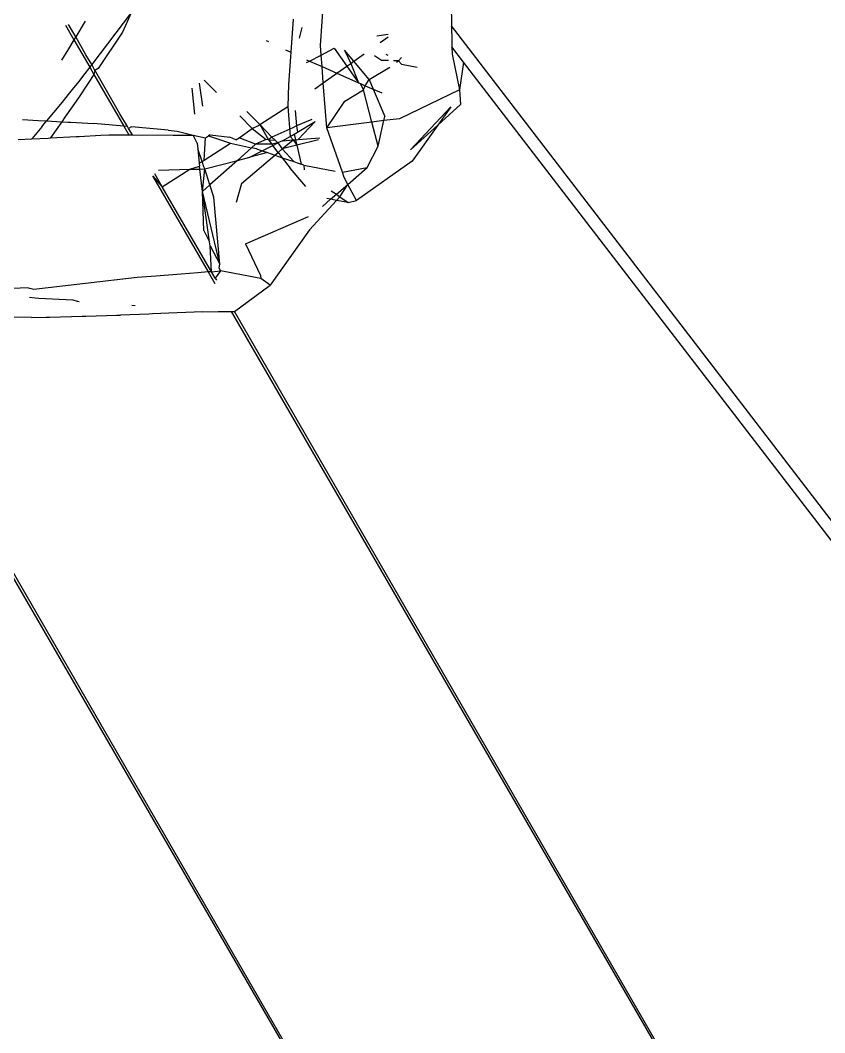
# Model space of a CAD drawing. Header units: inches. Extents: x 3324238 to 135265466, y -1036581 to 20094598.
# Drawn here: x 3354735.97 to 3354736.474, y -519089.639 to -519089.004 of the extents above; entities that cross this region are included whole.
import ezdxf

# ---------------------------------------------------------------- set-up
doc = ezdxf.new("R2010")
doc.units = ezdxf.units.IN
doc.header["$MEASUREMENT"] = 0

msp = doc.modelspace()

# ---------------------------------------------------------------- linework, layer by layer
for p, q in [((3354736.15814, -519089.01977, 0.00267), (3354736.16157, -519088.97334, 0.00267)), ((3354736.24023, -519088.9932, 0.00267), (3354736.24044, -519089.00752, 0.00267)), ((3354736.03971, -519088.99891, 0.00267), (3354736.01482, -519089.03168, 0.00267)), ((3354736.03971, -519088.99891, 0.00267), (3354736.03402, -519089.01134, 0.00267)), ((3354735.99836, -519089.00698, 0.00267), (3354736.00367, -519089.01617, 0.00267)), ((3354736.00479, -519089.01433, 0.00267), (3354736.00033, -519089.0066, 0.00267)), ((3354736.01069, -519089.00458, 0.00267), (3354736.00479, -519089.01433, 0.00267)), ((3354736.14112, -519089.00326, 0.00267), (3354736.13962, -519089.02399, 0.00267)), ((3354736.03402, -519089.01134, 0.00267), (3354736.01881, -519089.03407, 0.00267)), ((3354736.14646, -519089.00843, 0.00267), (3354736.14479, -519089.01509, 0.00267)), ((3354736.19348, -519089.01367, 0.00267), (3354736.20059, -519089.01256, 0.00267)), ((3354737.3525, -519090.45654, 0.00267), (3354736.24044, -519089.00752, 0.00267)), ((3354736.24044, -519089.00752, 0.00267), (3354736.24059, -519089.01724, 0.00267)), ((3354736.00367, -519089.01617, 0.00267), (3354736.00021, -519089.02191, 0.00267)), ((3354736.00479, -519089.01433, 0.00267), (3354736.00367, -519089.01617, 0.00267)), ((3354736.00367, -519089.01617, 0.00267), (3354736.01358, -519089.03331, 0.00267)), ((3354736.0112, -519089.02555, 0.00267), (3354736.00479, -519089.01433, 0.00267)), ((3354736.12419, -519089.01656, 0.00267), (3354736.12554, -519089.0172, 0.00267)), ((3354736.15861, -519089.02571, 0.00267), (3354736.15814, -519089.01977, 0.00267)), ((3354736.19561, -519089.01789, 0.00267), (3354736.20059, -519089.01435, 0.00267)), ((3354736.24059, -519089.01724, 0.00267), (3354736.24064, -519089.02052, 0.00267)), ((3354736.00021, -519089.02191, 0.00267), (3354735.99597, -519089.02892, 0.00267)), ((3354736.01482, -519089.03168, 0.00267), (3354736.0112, -519089.02555, 0.00267)), ((3354736.13637, -519089.02242, 0.00267), (3354736.13962, -519089.02399, 0.00267)), ((3354736.13962, -519089.02399, 0.00267), (3354736.13941, -519089.02692, 0.00267)), ((3354736.15128, -519089.02953, 0.00267), (3354736.15861, -519089.02571, 0.00267)), ((3354736.15861, -519089.02571, 0.00267), (3354736.16686, -519089.02141, 0.00267)), ((3354736.15919, -519089.03302, 0.00267), (3354736.15861, -519089.02571, 0.00267)), ((3354736.16686, -519089.02141, 0.00267), (3354736.17478, -519089.03272, 0.00267)), ((3354736.17328, -519089.02262, 0.00267), (3354736.17725, -519089.03095, 0.00267)), ((3354736.17911, -519089.02963, 0.00267), (3354736.17328, -519089.02262, 0.00267)), ((3354736.17911, -519089.02963, 0.00267), (3354736.18568, -519089.02496, 0.00267)), ((3354736.19646, -519089.02919, 0.00267), (3354736.19201, -519089.02616, 0.00267)), ((3354736.20061, -519089.02593, 0.00267), (3354736.19944, -519089.02546, 0.00267)), ((3354736.24783, -519089.03015, 0.00267), (3354736.24064, -519089.02052, 0.00267)), ((3354736.24064, -519089.02052, 0.00267), (3354736.24071, -519089.02522, 0.00267)), ((3354736.24071, -519089.02522, 0.00267), (3354736.24544, -519089.04756, 0.00267)), ((3354736.01482, -519089.03168, 0.00267), (3354736.01358, -519089.03331, 0.00267)), ((3354736.01685, -519089.03533, 0.00267), (3354736.01482, -519089.03168, 0.00267)), ((3354736.13941, -519089.02692, 0.00267), (3354736.13815, -519089.04427, 0.00267)), ((3354736.14949, -519089.02874, 0.00267), (3354736.15128, -519089.02953, 0.00267)), ((3354736.14954, -519089.03044, 0.00267), (3354736.15128, -519089.02953, 0.00267)), ((3354736.15128, -519089.02953, 0.00267), (3354736.15919, -519089.03302, 0.00267)), ((3354736.16855, -519089.03715, 0.00267), (3354736.17478, -519089.03272, 0.00267)), ((3354736.17478, -519089.03272, 0.00267), (3354736.17725, -519089.03095, 0.00267)), ((3354736.17478, -519089.03272, 0.00267), (3354736.18205, -519089.0431, 0.00267)), ((3354736.17725, -519089.03095, 0.00267), (3354736.17911, -519089.02963, 0.00267)), ((3354736.17725, -519089.03095, 0.00267), (3354736.18205, -519089.0431, 0.00267)), ((3354736.18871, -519089.04116, 0.00267), (3354736.17911, -519089.02963, 0.00267)), ((3354736.20089, -519089.02925, 0.00267), (3354736.19646, -519089.02919, 0.00267)), ((3354736.20704, -519089.02933, 0.00267), (3354736.20405, -519089.02929, 0.00267)), ((3354736.20704, -519089.02933, 0.00267), (3354736.20405, -519089.02929, 0.00267)), ((3354736.20596, -519089.03014, 0.00267), (3354736.20704, -519089.02933, 0.00267)), ((3354736.20907, -519089.02724, 0.00267), (3354736.20704, -519089.02933, 0.00267)), ((3354736.20896, -519089.03146, 0.00267), (3354736.20704, -519089.02933, 0.00267)), ((3354736.20896, -519089.03146, 0.00267), (3354736.21889, -519089.03326, 0.00267)), ((3354736.24783, -519089.03015, 0.00267), (3354736.24544, -519089.04756, 0.00267)), ((3354737.337, -519090.44755, 0.00267), (3354736.24783, -519089.03015, 0.00267)), ((3354736.00972, -519089.03838, 0.00267), (3354736.0067, -519089.04237, 0.00267)), ((3354736.01358, -519089.03331, 0.00267), (3354736.00972, -519089.03838, 0.00267)), ((3354736.01624, -519089.03791, 0.00267), (3354736.0126, -519089.04335, 0.00267)), ((3354736.01358, -519089.03331, 0.00267), (3354736.01624, -519089.03791, 0.00267)), ((3354736.01685, -519089.03533, 0.00267), (3354736.01624, -519089.03791, 0.00267)), ((3354736.01624, -519089.03791, 0.00267), (3354736.03498, -519089.07034, 0.00267)), ((3354736.01881, -519089.03407, 0.00267), (3354736.01685, -519089.03533, 0.00267)), ((3354736.01741, -519089.03616, 0.00267), (3354736.01685, -519089.03533, 0.00267)), ((3354736.03252, -519089.06249, 0.00267), (3354736.01741, -519089.03616, 0.00267)), ((3354736.16, -519089.04323, 0.00267), (3354736.15919, -519089.03302, 0.00267)), ((3354736.15919, -519089.03302, 0.00267), (3354736.16855, -519089.03715, 0.00267)), ((3354736.16, -519089.04323, 0.00267), (3354736.16855, -519089.03715, 0.00267)), ((3354736.16855, -519089.03715, 0.00267), (3354736.18205, -519089.0431, 0.00267)), ((3354736.18871, -519089.04116, 0.00267), (3354736.20166, -519089.03337, 0.00267)), ((3354736.0067, -519089.04237, 0.00267), (3354736.00345, -519089.04635, 0.00267)), ((3354736.0126, -519089.04335, 0.00267), (3354736.00648, -519089.0525, 0.00267)), ((3354736.08438, -519089.05772, 0.00267), (3354736.08239, -519089.04338, 0.00267)), ((3354736.08525, -519089.04154, 0.00267), (3354736.09298, -519089.04926, 0.00267)), ((3354736.13815, -519089.04427, 0.00267), (3354736.13775, -519089.05795, 0.00267)), ((3354736.15468, -519089.04701, 0.00267), (3354736.16, -519089.04323, 0.00267)), ((3354736.16222, -519089.07135, 0.00267), (3354736.16, -519089.04323, 0.00267)), ((3354736.18205, -519089.0431, 0.00267), (3354736.18331, -519089.04366, 0.00267)), ((3354736.18331, -519089.04366, 0.00267), (3354736.18624, -519089.04495, 0.00267)), ((3354736.18518, -519089.04757, 0.00267), (3354736.18331, -519089.04366, 0.00267)), ((3354736.18518, -519089.04757, 0.00267), (3354736.18624, -519089.04495, 0.00267)), ((3354736.18624, -519089.04495, 0.00267), (3354736.18871, -519089.04116, 0.00267)), ((3354736.18624, -519089.04495, 0.00267), (3354736.19127, -519089.04716, 0.00267)), ((3354736.18871, -519089.04116, 0.00267), (3354736.19127, -519089.04716, 0.00267)), ((3354736.00345, -519089.04635, 0.00267), (3354735.99519, -519089.05646, 0.00267)), ((3354736.07756, -519089.04647, 0.00267), (3354736.07917, -519089.06285, 0.00267)), ((3354736.17338, -519089.0546, 0.00267), (3354736.18518, -519089.04757, 0.00267)), ((3354736.19048, -519089.06779, 0.00267), (3354736.18518, -519089.04757, 0.00267)), ((3354736.19127, -519089.04716, 0.00267), (3354736.19855, -519089.06425, 0.00267)), ((3354736.19127, -519089.04716, 0.00267), (3354736.19663, -519089.04953, 0.00267)), ((3354736.24544, -519089.04756, 0.00267), (3354736.20771, -519089.06563, 0.00267)), ((3354736.24544, -519089.04756, 0.00267), (3354736.2459, -519089.05672, 0.00267)), ((3354735.99519, -519089.05646, 0.00267), (3354735.98656, -519089.06702, 0.00267)), ((3354736.00648, -519089.0525, 0.00267), (3354735.9991, -519089.0632, 0.00267)), ((3354736.1201, -519089.06927, 0.00267), (3354736.13775, -519089.05795, 0.00267)), ((3354736.13775, -519089.05795, 0.00267), (3354736.13931, -519089.07678, 0.00267)), ((3354736.16222, -519089.07135, 0.00267), (3354736.17338, -519089.0546, 0.00267)), ((3354736.2459, -519089.05672, 0.00267), (3354736.23176, -519089.0696, 0.00267)), ((3354735.9991, -519089.0632, 0.00267), (3354735.99806, -519089.0647, 0.00267)), ((3354736.03727, -519089.07054, 0.00267), (3354736.03252, -519089.06249, 0.00267)), ((3354736.1076, -519089.06387, 0.00267), (3354736.11545, -519089.07172, 0.00267)), ((3354736.11203, -519089.06103, 0.00267), (3354736.1201, -519089.06927, 0.00267)), ((3354736.14225, -519089.06042, 0.00267), (3354736.14327, -519089.07016, 0.00267)), ((3354736.19797, -519089.06685, 0.00267), (3354736.19855, -519089.06425, 0.00267)), ((3354736.21459, -519089.08524, 0.00267), (3354736.23986, -519089.05822, 0.00267)), ((3354736.23986, -519089.05822, 0.00267), (3354736.23176, -519089.0696, 0.00267)), ((3354735.97136, -519089.06616, 0.00267), (3354735.98122, -519089.06672, 0.00267)), ((3354735.98352, -519089.07075, 0.00267), (3354735.97733, -519089.07833, 0.00267)), ((3354735.98122, -519089.06672, 0.00267), (3354735.98656, -519089.06702, 0.00267)), ((3354735.98352, -519089.07075, 0.00267), (3354735.98656, -519089.06702, 0.00267)), ((3354735.98656, -519089.06702, 0.00267), (3354735.99608, -519089.06756, 0.00267)), ((3354735.99608, -519089.06756, 0.00267), (3354735.98908, -519089.07771, 0.00267)), ((3354735.99806, -519089.0647, 0.00267), (3354735.99608, -519089.06756, 0.00267)), ((3354735.99608, -519089.06756, 0.00267), (3354735.99982, -519089.06778, 0.00267)), ((3354735.99982, -519089.06778, 0.00267), (3354736.00182, -519089.06789, 0.00267)), ((3354736.00182, -519089.06789, 0.00267), (3354736.01597, -519089.06869, 0.00267)), ((3354736.02783, -519089.06972, 0.00267), (3354736.01597, -519089.06869, 0.00267)), ((3354736.03498, -519089.07034, 0.00267), (3354736.02783, -519089.06972, 0.00267)), ((3354736.03498, -519089.07034, 0.00267), (3354736.03816, -519089.07584, 0.00267)), ((3354736.03727, -519089.07054, 0.00267), (3354736.03498, -519089.07034, 0.00267)), ((3354736.03795, -519089.07188, 0.00267), (3354736.03727, -519089.07054, 0.00267)), ((3354736.0397, -519089.07076, 0.00267), (3354736.03795, -519089.07188, 0.00267)), ((3354736.06277, -519089.07276, 0.00267), (3354736.0397, -519089.07076, 0.00267)), ((3354736.11545, -519089.07172, 0.00267), (3354736.11892, -519089.07003, 0.00267)), ((3354736.11892, -519089.07003, 0.00267), (3354736.1201, -519089.06927, 0.00267)), ((3354736.1201, -519089.06927, 0.00267), (3354736.12781, -519089.07715, 0.00267)), ((3354736.1201, -519089.06927, 0.00267), (3354736.12565, -519089.07884, 0.00267)), ((3354736.14327, -519089.07016, 0.00267), (3354736.14088, -519089.07141, 0.00267)), ((3354736.15277, -519089.06618, 0.00267), (3354736.14327, -519089.07016, 0.00267)), ((3354736.14327, -519089.07016, 0.00267), (3354736.14374, -519089.07407, 0.00267)), ((3354736.14374, -519089.07407, 0.00267), (3354736.15483, -519089.0673, 0.00267)), ((3354736.1443, -519089.07866, 0.00267), (3354736.15483, -519089.0673, 0.00267)), ((3354736.19048, -519089.06779, 0.00267), (3354736.16222, -519089.07135, 0.00267)), ((3354736.19797, -519089.06685, 0.00267), (3354736.19048, -519089.06779, 0.00267)), ((3354736.19442, -519089.08283, 0.00267), (3354736.19048, -519089.06779, 0.00267)), ((3354736.19442, -519089.08283, 0.00267), (3354736.19797, -519089.06685, 0.00267)), ((3354736.20771, -519089.06563, 0.00267), (3354736.19797, -519089.06685, 0.00267)), ((3354736.23176, -519089.0696, 0.00267), (3354736.21459, -519089.08524, 0.00267)), ((3354736.23176, -519089.0696, 0.00267), (3354736.21559, -519089.09232, 0.00267)), ((3354735.98908, -519089.07771, 0.00267), (3354736.00502, -519089.07687, 0.00267)), ((3354736.00502, -519089.07687, 0.00267), (3354736.00696, -519089.07677, 0.00267)), ((3354736.00696, -519089.07677, 0.00267), (3354736.0206, -519089.07605, 0.00267)), ((3354736.0206, -519089.07605, 0.00267), (3354736.0255, -519089.07579, 0.00267)), ((3354736.0255, -519089.07579, 0.00267), (3354736.03135, -519089.07581, 0.00267)), ((3354736.03135, -519089.07581, 0.00267), (3354736.03816, -519089.07584, 0.00267)), ((3354736.04033, -519089.07585, 0.00267), (3354736.03795, -519089.07188, 0.00267)), ((3354736.03816, -519089.07584, 0.00267), (3354736.04033, -519089.07585, 0.00267)), ((3354736.04033, -519089.07585, 0.00267), (3354736.06586, -519089.07595, 0.00267)), ((3354736.06277, -519089.07276, 0.00267), (3354736.06845, -519089.07341, 0.00267)), ((3354736.06586, -519089.07595, 0.00267), (3354736.07849, -519089.076, 0.00267)), ((3354736.06845, -519089.07341, 0.00267), (3354736.07849, -519089.076, 0.00267)), ((3354736.07849, -519089.076, 0.00267), (3354736.08611, -519089.07765, 0.00267)), ((3354736.08096, -519089.08096, 0.00267), (3354736.07849, -519089.076, 0.00267)), ((3354736.08611, -519089.07765, 0.00267), (3354736.08794, -519089.07648, 0.00267)), ((3354736.08908, -519089.07575, 0.00267), (3354736.08794, -519089.07648, 0.00267)), ((3354736.08794, -519089.07648, 0.00267), (3354736.10176, -519089.08104, 0.00267)), ((3354736.08908, -519089.07575, 0.00267), (3354736.10148, -519089.07716, 0.00267)), ((3354736.10521, -519089.07883, 0.00267), (3354736.10148, -519089.07716, 0.00267)), ((3354736.10719, -519089.07756, 0.00267), (3354736.11545, -519089.07172, 0.00267)), ((3354736.11545, -519089.07172, 0.00267), (3354736.12421, -519089.07874, 0.00267)), ((3354736.12781, -519089.07715, 0.00267), (3354736.12565, -519089.07884, 0.00267)), ((3354736.14088, -519089.07141, 0.00267), (3354736.12781, -519089.07715, 0.00267)), ((3354736.12781, -519089.07715, 0.00267), (3354736.12974, -519089.07912, 0.00267)), ((3354736.13439, -519089.07944, 0.00267), (3354736.13931, -519089.07678, 0.00267)), ((3354736.13931, -519089.07678, 0.00267), (3354736.14178, -519089.07528, 0.00267)), ((3354736.13931, -519089.07678, 0.00267), (3354736.14103, -519089.07892, 0.00267)), ((3354736.14178, -519089.07528, 0.00267), (3354736.14374, -519089.07407, 0.00267)), ((3354736.14178, -519089.07528, 0.00267), (3354736.14259, -519089.0788, 0.00267)), ((3354736.17203, -519089.09916, 0.00267), (3354736.16222, -519089.07135, 0.00267)), ((3354735.96868, -519089.07879, 0.00267), (3354735.97733, -519089.07833, 0.00267)), ((3354735.97733, -519089.07833, 0.00267), (3354735.98755, -519089.07779, 0.00267)), ((3354735.98755, -519089.07779, 0.00267), (3354735.98908, -519089.07771, 0.00267)), ((3354736.08096, -519089.08096, 0.00267), (3354736.0813, -519089.08444, 0.00267)), ((3354736.08534, -519089.09157, 0.00267), (3354736.08611, -519089.07765, 0.00267)), ((3354736.08534, -519089.09157, 0.00267), (3354736.10176, -519089.08104, 0.00267)), ((3354736.10176, -519089.08104, 0.00267), (3354736.11501, -519089.0839, 0.00267)), ((3354736.10521, -519089.07883, 0.00267), (3354736.10719, -519089.07756, 0.00267)), ((3354736.11751, -519089.08168, 0.00267), (3354736.10719, -519089.07756, 0.00267)), ((3354736.11751, -519089.08168, 0.00267), (3354736.11501, -519089.0839, 0.00267)), ((3354736.12421, -519089.07874, 0.00267), (3354736.11751, -519089.08168, 0.00267)), ((3354736.12773, -519089.08154, 0.00267), (3354736.11751, -519089.08168, 0.00267)), ((3354736.12167, -519089.0858, 0.00267), (3354736.12836, -519089.08238, 0.00267)), ((3354736.12565, -519089.07884, 0.00267), (3354736.12421, -519089.07874, 0.00267)), ((3354736.12565, -519089.07884, 0.00267), (3354736.12974, -519089.07912, 0.00267)), ((3354736.12565, -519089.07884, 0.00267), (3354736.12773, -519089.08154, 0.00267)), ((3354736.13141, -519089.08082, 0.00267), (3354736.12773, -519089.08154, 0.00267)), ((3354736.12773, -519089.08154, 0.00267), (3354736.12836, -519089.08238, 0.00267)), ((3354736.12836, -519089.08238, 0.00267), (3354736.13141, -519089.08082, 0.00267)), ((3354736.13172, -519089.08676, 0.00267), (3354736.12836, -519089.08238, 0.00267)), ((3354736.12974, -519089.07912, 0.00267), (3354736.13141, -519089.08082, 0.00267)), ((3354736.13439, -519089.07944, 0.00267), (3354736.13141, -519089.08082, 0.00267)), ((3354736.13141, -519089.08082, 0.00267), (3354736.13429, -519089.0846, 0.00267)), ((3354736.13429, -519089.0846, 0.00267), (3354736.14103, -519089.07892, 0.00267)), ((3354736.14341, -519089.08229, 0.00267), (3354736.13429, -519089.0846, 0.00267)), ((3354736.13439, -519089.07944, 0.00267), (3354736.14103, -519089.07892, 0.00267)), ((3354736.14103, -519089.07892, 0.00267), (3354736.14259, -519089.0788, 0.00267)), ((3354736.14103, -519089.07892, 0.00267), (3354736.14341, -519089.08229, 0.00267)), ((3354736.14259, -519089.0788, 0.00267), (3354736.1443, -519089.07866, 0.00267)), ((3354736.14259, -519089.0788, 0.00267), (3354736.14341, -519089.08229, 0.00267)), ((3354736.15695, -519089.07886, 0.00267), (3354736.14341, -519089.08229, 0.00267)), ((3354736.14341, -519089.08229, 0.00267), (3354736.14617, -519089.0942, 0.00267)), ((3354736.1443, -519089.07866, 0.00267), (3354736.15784, -519089.0776, 0.00267)), ((3354736.18738, -519089.0962, 0.00267), (3354736.19442, -519089.08283, 0.00267)), ((3354736.0813, -519089.08444, 0.00267), (3354736.0822, -519089.09359, 0.00267)), ((3354736.08397, -519089.09245, 0.00267), (3354736.0813, -519089.08444, 0.00267)), ((3354736.11501, -519089.0839, 0.00267), (3354736.10617, -519089.09177, 0.00267)), ((3354736.10617, -519089.09177, 0.00267), (3354736.11393, -519089.08975, 0.00267)), ((3354736.10865, -519089.10618, 0.00267), (3354736.12964, -519089.08851, 0.00267)), ((3354736.11393, -519089.08975, 0.00267), (3354736.12167, -519089.0858, 0.00267)), ((3354736.12503, -519089.08694, 0.00267), (3354736.11393, -519089.08975, 0.00267)), ((3354736.11801, -519089.08455, 0.00267), (3354736.11501, -519089.0839, 0.00267)), ((3354736.11801, -519089.08455, 0.00267), (3354736.12167, -519089.0858, 0.00267)), ((3354736.12167, -519089.0858, 0.00267), (3354736.12503, -519089.08694, 0.00267)), ((3354736.12503, -519089.08694, 0.00267), (3354736.12964, -519089.08851, 0.00267)), ((3354736.12964, -519089.08851, 0.00267), (3354736.13172, -519089.08676, 0.00267)), ((3354736.12964, -519089.08851, 0.00267), (3354736.13427, -519089.09009, 0.00267)), ((3354736.13172, -519089.08676, 0.00267), (3354736.13429, -519089.0846, 0.00267)), ((3354736.13172, -519089.08676, 0.00267), (3354736.13427, -519089.09009, 0.00267)), ((3354736.13429, -519089.0846, 0.00267), (3354736.14148, -519089.09255, 0.00267)), ((3354736.07631, -519089.09737, 0.00267), (3354736.08238, -519089.09539, 0.00267)), ((3354736.0822, -519089.09359, 0.00267), (3354736.08397, -519089.09245, 0.00267)), ((3354736.0822, -519089.09359, 0.00267), (3354736.08238, -519089.09539, 0.00267)), ((3354736.0825, -519089.0972, 0.00267), (3354736.08238, -519089.09539, 0.00267)), ((3354736.08397, -519089.09245, 0.00267), (3354736.08534, -519089.09157, 0.00267)), ((3354736.0851, -519089.09584, 0.00267), (3354736.08397, -519089.09245, 0.00267)), ((3354736.08568, -519089.09711, 0.00267), (3354736.0851, -519089.09584, 0.00267)), ((3354736.08568, -519089.09711, 0.00267), (3354736.10617, -519089.09177, 0.00267)), ((3354736.10617, -519089.09177, 0.00267), (3354736.08887, -519089.10717, 0.00267)), ((3354736.13427, -519089.09009, 0.00267), (3354736.13926, -519089.09662, 0.00267)), ((3354736.13427, -519089.09009, 0.00267), (3354736.14148, -519089.09255, 0.00267)), ((3354736.14148, -519089.09255, 0.00267), (3354736.1436, -519089.09328, 0.00267)), ((3354736.1436, -519089.09328, 0.00267), (3354736.14617, -519089.0942, 0.00267)), ((3354736.14774, -519089.09469, 0.00267), (3354736.14617, -519089.0942, 0.00267)), ((3354736.14774, -519089.09469, 0.00267), (3354736.16736, -519089.0985, 0.00267)), ((3354736.14774, -519089.09469, 0.00267), (3354736.14802, -519089.09778, 0.00267)), ((3354736.17203, -519089.09916, 0.00267), (3354736.18738, -519089.0962, 0.00267)), ((3354736.1753, -519089.10681, 0.00267), (3354736.18738, -519089.0962, 0.00267)), ((3354736.21559, -519089.09232, 0.00267), (3354736.18076, -519089.11699, 0.00267)), ((3354736.053, -519089.10152, 0.00267), (3354736.05905, -519089.10843, 0.00267)), ((3354736.053, -519089.10152, 0.00267), (3354736.0878, -519089.16173, 0.00267)), ((3354736.05905, -519089.10843, 0.00267), (3354736.05437, -519089.10015, 0.00267)), ((3354736.05661, -519089.0979, 0.00267), (3354736.07631, -519089.09737, 0.00267)), ((3354736.05905, -519089.10843, 0.00267), (3354736.07631, -519089.09737, 0.00267)), ((3354736.07631, -519089.09737, 0.00267), (3354736.0825, -519089.0972, 0.00267)), ((3354736.0825, -519089.0972, 0.00267), (3354736.08568, -519089.09711, 0.00267)), ((3354736.08424, -519089.11129, 0.00267), (3354736.0825, -519089.0972, 0.00267)), ((3354736.08424, -519089.11129, 0.00267), (3354736.08568, -519089.09711, 0.00267)), ((3354736.08887, -519089.10717, 0.00267), (3354736.08568, -519089.09711, 0.00267)), ((3354736.14894, -519089.10822, 0.00267), (3354736.13926, -519089.09662, 0.00267)), ((3354736.17303, -519089.10257, 0.00267), (3354736.17203, -519089.09916, 0.00267)), ((3354736.1753, -519089.10681, 0.00267), (3354736.17303, -519089.10257, 0.00267)), ((3354736.08985, -519089.16157, 0.00267), (3354736.05905, -519089.10843, 0.00267)), ((3354736.08887, -519089.10717, 0.00267), (3354736.08424, -519089.11129, 0.00267)), ((3354736.09143, -519089.11484, 0.00267), (3354736.08887, -519089.10717, 0.00267)), ((3354736.10865, -519089.10618, 0.00267), (3354736.10542, -519089.11825, 0.00267)), ((3354736.1682, -519089.11304, 0.00267), (3354736.1753, -519089.10681, 0.00267)), ((3354736.17043, -519089.11458, 0.00267), (3354736.1753, -519089.10681, 0.00267)), ((3354736.18076, -519089.11699, 0.00267), (3354736.1753, -519089.10681, 0.00267)), ((3354736.08867, -519089.14286, 0.00267), (3354736.08424, -519089.11129, 0.00267)), ((3354736.09508, -519089.15688, 0.00267), (3354736.08424, -519089.11129, 0.00267)), ((3354736.0851, -519089.1357, 0.00267), (3354736.08424, -519089.11129, 0.00267)), ((3354736.09508, -519089.15688, 0.00267), (3354736.09143, -519089.11484, 0.00267)), ((3354736.1646, -519089.1162, 0.00267), (3354736.1682, -519089.11304, 0.00267)), ((3354736.16494, -519089.11081, 0.00267), (3354736.1682, -519089.11304, 0.00267)), ((3354736.1682, -519089.11304, 0.00267), (3354736.17043, -519089.11458, 0.00267)), ((3354736.16832, -519089.11687, 0.00267), (3354736.17043, -519089.11458, 0.00267)), ((3354736.17043, -519089.11458, 0.00267), (3354736.17566, -519089.11818, 0.00267)), ((3354736.15135, -519089.13528, 0.00267), (3354736.16832, -519089.11687, 0.00267)), ((3354736.15942, -519089.12076, 0.00267), (3354736.1646, -519089.1162, 0.00267)), ((3354736.1646, -519089.1162, 0.00267), (3354736.16219, -519089.11577, 0.00267)), ((3354736.16832, -519089.11687, 0.00267), (3354736.1646, -519089.1162, 0.00267)), ((3354736.17566, -519089.11818, 0.00267), (3354736.16832, -519089.11687, 0.00267)), ((3354736.17566, -519089.11818, 0.00267), (3354736.18076, -519089.11699, 0.00267)), ((3354736.11126, -519089.14409, 0.00267), (3354736.15062, -519089.12704, 0.00267)), ((3354736.0851, -519089.1357, 0.00267), (3354736.08867, -519089.14286, 0.00267)), ((3354736.15135, -519089.13528, 0.00267), (3354736.12665, -519089.16996, 0.00267)), ((3354736.08905, -519089.1454, 0.00267), (3354736.08867, -519089.14286, 0.00267)), ((3354736.08985, -519089.16157, 0.00267), (3354736.08905, -519089.1454, 0.00267)), ((3354736.08905, -519089.1454, 0.00267), (3354736.09508, -519089.15688, 0.00267)), ((3354736.11126, -519089.14409, 0.00267), (3354736.12069, -519089.164, 0.00267)), ((3354736.09462, -519089.15907, 0.00267), (3354736.09508, -519089.15688, 0.00267)), ((3354736.09545, -519089.16113, 0.00267), (3354736.09462, -519089.15907, 0.00267)), ((3354736.04334, -519089.1652, 0.00267), (3354735.9786, -519089.17282, 0.00267)), ((3354736.0551, -519089.16428, 0.00267), (3354736.04334, -519089.1652, 0.00267)), ((3354736.07086, -519089.16305, 0.00267), (3354736.0551, -519089.16428, 0.00267)), ((3354736.08127, -519089.16224, 0.00267), (3354736.07086, -519089.16305, 0.00267)), ((3354736.0878, -519089.16173, 0.00267), (3354736.08127, -519089.16224, 0.00267)), ((3354736.08985, -519089.16157, 0.00267), (3354736.0878, -519089.16173, 0.00267)), ((3354736.0878, -519089.16173, 0.00267), (3354736.09203, -519089.16905, 0.00267)), ((3354736.08985, -519089.16157, 0.00267), (3354736.09545, -519089.16113, 0.00267)), ((3354736.09214, -519089.16573, 0.00267), (3354736.08985, -519089.16157, 0.00267)), ((3354736.09545, -519089.16113, 0.00267), (3354736.09214, -519089.16573, 0.00267)), ((3354736.09214, -519089.16573, 0.00267), (3354736.09295, -519089.16693, 0.00267)), ((3354736.12073, -519089.16586, 0.00267), (3354736.09545, -519089.16113, 0.00267)), ((3354736.12069, -519089.164, 0.00267), (3354736.12073, -519089.16586, 0.00267)), ((3354736.12665, -519089.16996, 0.00267), (3354736.12073, -519089.16586, 0.00267)), ((3354735.97459, -519089.17177, 0.00267), (3354735.89943, -519089.17452, 0.00267)), ((3354735.97603, -519089.17215, 0.00267), (3354735.97459, -519089.17177, 0.00267)), ((3354735.9786, -519089.17282, 0.00267), (3354735.97603, -519089.17215, 0.00267)), ((3354736.10426, -519089.1865, 0.00267), (3354736.12665, -519089.16996, 0.00267)), ((3354735.97574, -519089.17764, 0.00267), (3354735.97934, -519089.17794, 0.00267)), ((3354735.97934, -519089.17794, 0.00267), (3354735.98167, -519089.17814, 0.00267)), ((3354735.98167, -519089.17814, 0.00267), (3354736.00299, -519089.17925, 0.00267)), ((3354736.00299, -519089.17925, 0.00267), (3354736.00569, -519089.17996, 0.00267)), ((3354736.00569, -519089.17996, 0.00267), (3354736.00702, -519089.18031, 0.00267)), ((3354736.03994, -519089.18264, 0.00267), (3354736.04206, -519089.18273, 0.00267)), ((3354735.97704, -519089.19028, 0.00267), (3354735.96565, -519089.19017, 0.00267)), ((3354735.97704, -519089.19028, 0.00267), (3354735.98625, -519089.19004, 0.00267)), ((3354735.98625, -519089.19004, 0.00267), (3354735.98851, -519089.18998, 0.00267)), ((3354735.98851, -519089.18998, 0.00267), (3354736.00883, -519089.18945, 0.00267)), ((3354736.00883, -519089.18945, 0.00267), (3354736.01114, -519089.18939, 0.00267)), ((3354736.01114, -519089.18939, 0.00267), (3354736.03062, -519089.18888, 0.00267)), ((3354736.03062, -519089.18888, 0.00267), (3354736.0329, -519089.18882, 0.00267)), ((3354736.03877, -519089.18867, 0.00267), (3354736.0329, -519089.18882, 0.00267)), ((3354736.0507, -519089.18817, 0.00267), (3354736.03877, -519089.18867, 0.00267)), ((3354736.05283, -519089.18808, 0.00267), (3354736.0507, -519089.18817, 0.00267)), ((3354736.06835, -519089.18742, 0.00267), (3354736.05283, -519089.18808, 0.00267)), ((3354736.08439, -519089.18674, 0.00267), (3354736.06835, -519089.18742, 0.00267)), ((3354736.08439, -519089.18674, 0.00267), (3354736.09414, -519089.18663, 0.00267)), ((3354736.09414, -519089.18663, 0.00267), (3354736.09535, -519089.18661, 0.00267)), ((3354736.09535, -519089.18661, 0.00267), (3354736.10214, -519089.18653, 0.00267)), ((3354736.10214, -519089.18653, 0.00267), (3354736.10426, -519089.1865, 0.00267)), ((3354736.10214, -519089.18653, 0.00267), (3354736.96091, -519090.67044, 0.00267)), ((3354736.96091, -519090.67044, 0.00267), (3354736.10426, -519089.1865, 0.00267)), ((3354736.79874, -519090.79247, 0.00267), (3354735.89723, -519089.23189, 0.00267)), ((3354735.90553, -519089.24996, 0.00267), (3354736.79874, -519090.79247, 0.00267))]:
    msp.add_line(p, q)

doc.saveas('drawing.dxf')
